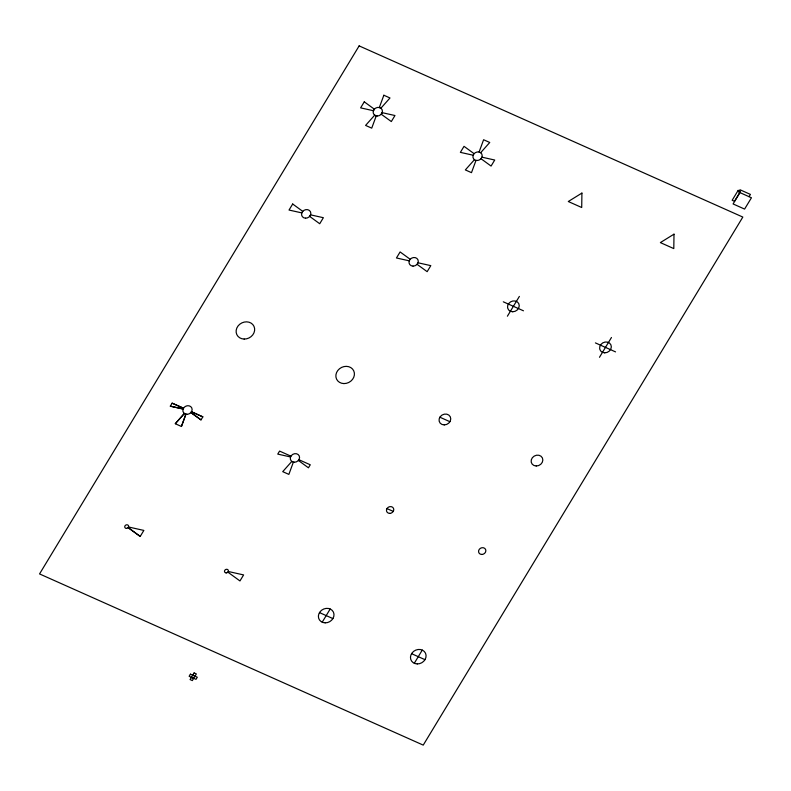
<?xml version="1.0" encoding="UTF-8"?>
<svg xmlns="http://www.w3.org/2000/svg" width="791" height="791" viewBox="0 0 791 791"><rect width="100%" height="100%" fill="white"/><g stroke="black" fill="none" stroke-linecap="round" stroke-linejoin="round"><path stroke-width="1.19" d="M181.436 426.468L185.865 414.177L184.323 413.426L175.295 423.729L181.436 426.468L185.944 414.207M293.382 462.132L288.863 474.392L282.723 471.654L291.81 461.43M476.004 160.395L471.485 172.656L465.345 169.917L474.442 159.693M479.099 152.001L483.608 139.74L489.748 142.479L480.661 152.703M183.492 408.215L183.087 409.006L170.322 406.179L172.141 403.163L183.492 408.215L172.141 403.163M201.013 419.873L202.842 416.857L191.511 411.765L190.809 412.556L201.013 419.873L190.938 412.526M140.205 536.446L143.853 530.415L128.528 526.994L128.122 527.607L140.205 536.446L128.122 527.607M322.204 622.201L330.193 608.991M507.397 316.212L519.38 296.407M414.286 663.283L422.275 650.073M599.479 357.295L611.463 337.49M739.941 192.628L733.089 203.949L744.598 209.081L751.45 197.77L738.626 192.015L739.99 189.751L750.422 194.408L749.057 196.662M175.295 423.729L184.382 413.505M473.166 155.224L460.372 152.366L464.03 146.335L474.106 153.681M481.927 157.172L494.721 160.029L491.073 166.061L480.997 158.714M409.254 260.832L396.459 257.975L400.108 251.943L410.183 259.29M418.004 262.78L430.808 265.638L427.15 271.669L417.075 264.323M170.322 406.179L183.117 409.036M290.544 456.961L277.75 454.103L279.579 451.088L290.93 456.16M228.283 571.498L243.608 574.919L239.96 580.95L227.887 572.15M503.313 301.816L523.464 310.804M595.396 342.899L615.546 351.886M439.865 417.213L449.941 421.712M191.481 411.785L202.842 416.857M298.909 459.719L310.27 464.782L308.441 467.797L298.375 460.451M386.967 508.583L393.265 511.391M319.485 612.6L332.912 618.592M411.567 653.682L424.994 659.674M192.816 675.049L195.07 676.058M191.363 677.452L193.617 678.46M581.919 193.083L581.711 207.509L568.284 201.517L581.919 193.083M674.001 234.166L673.794 248.592L660.366 242.6L674.001 234.166M376.249 115.891L371.73 128.152L365.59 125.413L374.677 115.189L376.249 115.891M383.853 95.236L379.334 107.497L380.906 108.199L389.993 97.975L383.853 95.236M359.144 45.888L39.55 573.93L423.234 745.112L742.828 217.07L359.144 45.888M292.68 204.009L289.022 210.05L301.826 212.898L302.755 211.365L292.68 204.009M364.275 101.831L360.617 107.863L373.411 110.72L374.341 109.178L364.275 101.831M310.576 214.855L309.647 216.388L319.722 223.744L323.371 217.703L310.576 214.855M382.172 112.668L381.242 114.211L391.318 121.557L394.966 115.526L382.172 112.668M190.423 674.159L189.138 676.285L196 679.35L197.295 677.225L190.423 674.159M194.102 672.923L190.067 679.578L192.332 680.586L196.356 673.932L194.102 672.923M738.161 190.364L732.159 200.271L734.463 201.3L740.455 191.392L738.161 190.364M126.422 528.398A2.007 1.75 -27.9 0 0 128.488 525.708A2.007 1.75 -27.9 0 0 125.136 525.639A2.007 1.75 -27.9 0 0 126.422 528.398M226.186 572.902A2.007 1.75 -27.9 0 0 228.243 570.212A2.007 1.75 -27.9 0 0 224.891 570.153A2.007 1.75 -27.9 0 0 226.186 572.902M325.17 622.843A8.029 7.02 -27.9 0 0 333.416 612.105A8.029 7.02 -27.9 0 0 319.999 611.838A8.029 7.02 -27.9 0 0 325.17 622.843M417.252 663.926A8.029 7.02 -27.9 0 0 425.499 653.188A8.029 7.02 -27.9 0 0 412.081 652.921A8.029 7.02 -27.9 0 0 417.252 663.926M186.884 414.316A4.766 4.173 -27.9 0 0 191.788 407.938A4.766 4.173 -27.9 0 0 183.809 407.77A4.766 4.173 -27.9 0 0 186.884 414.316M294.311 462.241A4.766 4.173 -27.9 0 0 299.216 455.863A4.766 4.173 -27.9 0 0 291.246 455.705A4.766 4.173 -27.9 0 0 294.311 462.241M389.706 513.389A3.757 3.293 -27.9 0 0 393.473 508.287A3.757 3.293 -27.9 0 0 387.165 508.287A3.757 3.293 -27.9 0 0 389.706 513.389M481.719 554.461A3.757 3.293 -27.9 0 0 485.585 549.429A3.757 3.293 -27.9 0 0 479.297 549.31A3.757 3.293 -27.9 0 0 481.719 554.461M244.162 339.062A9.532 8.335 -27.9 0 0 253.97 326.307A9.532 8.335 -27.9 0 0 238.032 325.991A9.532 8.335 -27.9 0 0 244.162 339.062M343.927 383.576A9.532 8.335 -27.9 0 0 353.725 370.811A9.532 8.335 -27.9 0 0 337.787 370.495A9.532 8.335 -27.9 0 0 343.927 383.576M444.255 424.905A6.021 5.26 -27.9 0 0 450.267 416.748A6.021 5.26 -27.9 0 0 440.182 416.748A6.021 5.26 -27.9 0 0 444.255 424.905M536.209 465.988A6.021 5.26 -27.9 0 0 542.399 457.93A6.021 5.26 -27.9 0 0 532.343 457.732A6.021 5.26 -27.9 0 0 536.209 465.988M305.583 218.187A4.766 4.173 -27.9 0 0 310.487 211.8A4.766 4.173 -27.9 0 0 302.518 211.642A4.766 4.173 -27.9 0 0 305.583 218.187M413.021 266.112A4.766 4.173 -27.9 0 0 417.925 259.735A4.766 4.173 -27.9 0 0 409.946 259.577A4.766 4.173 -27.9 0 0 413.021 266.112M512.736 311.753A6.021 5.26 -27.9 0 0 518.758 303.596A6.021 5.26 -27.9 0 0 508.662 303.596A6.021 5.26 -27.9 0 0 512.736 311.753M604.7 352.835A6.021 5.26 -27.9 0 0 610.889 344.777A6.021 5.26 -27.9 0 0 600.824 344.579A6.021 5.26 -27.9 0 0 604.7 352.835M377.178 116A4.766 4.173 -27.9 0 0 382.083 109.623A4.766 4.173 -27.9 0 0 374.113 109.455A4.766 4.173 -27.9 0 0 377.178 116M476.933 160.504A4.766 4.173 -27.9 0 0 481.838 154.126A4.766 4.173 -27.9 0 0 473.868 153.968A4.766 4.173 -27.9 0 0 476.933 160.504"/></g></svg>
